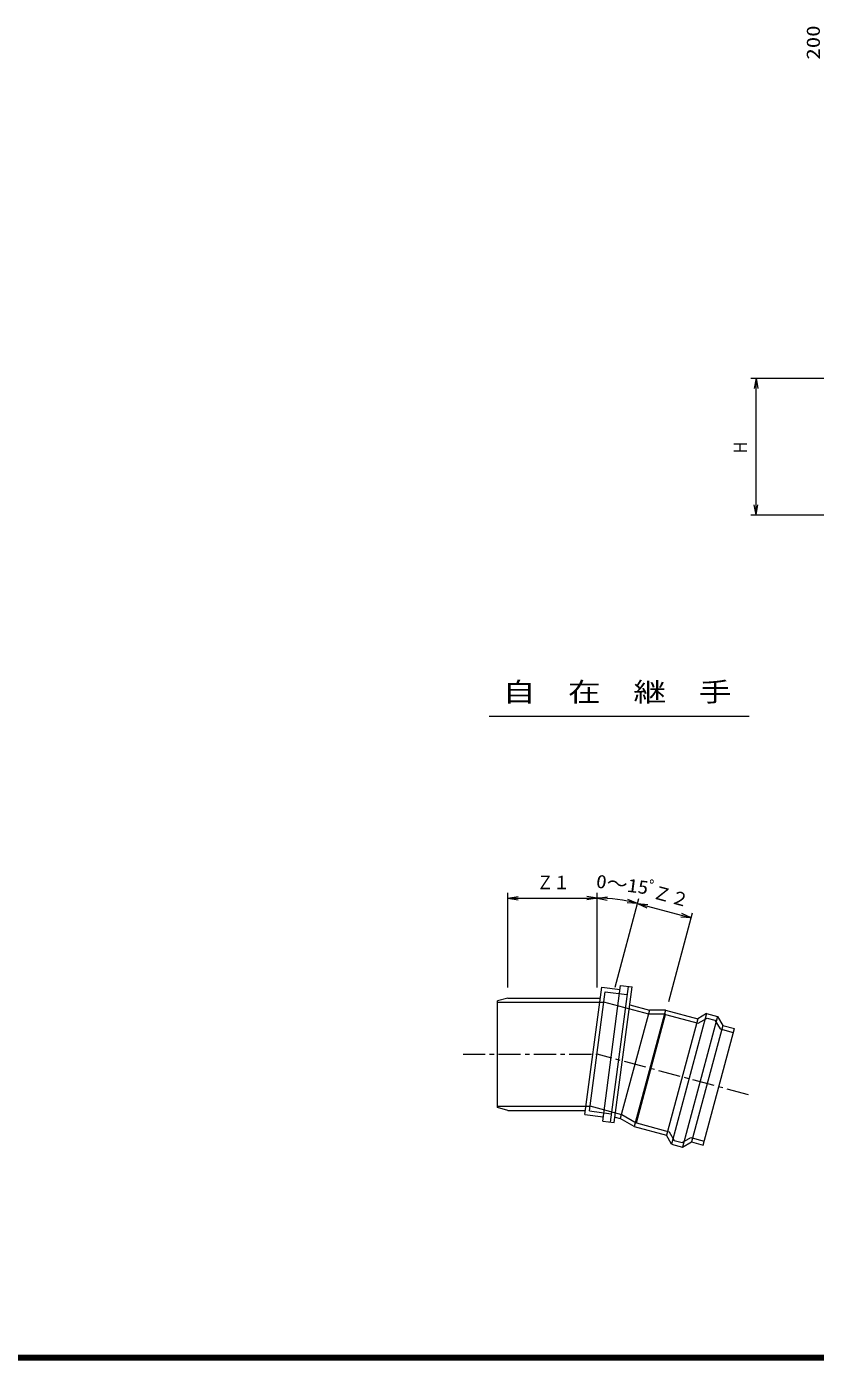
# Model space of a CAD drawing. Units: millimetres on the paper. Extents: x 20 to 821, y 20 to 574.
# Drawn here: x 368.8 to 519.7, y 20 to 274.5 of the extents above; entities that cross this region are included whole.
import ezdxf
from ezdxf.enums import TextEntityAlignment as Align

# ---------------------------------------------------------------- set-up
doc = ezdxf.new("R2010")
doc.units = ezdxf.units.MM
doc.linetypes.add('USER1', pattern=[6.773334, 4.233333, -0.846667, 0.846667, -0.846667])
for name, color, linetype, lineweight in [('6-3', 7, 'Continuous', 18), ('6-D', 7, 'Continuous', 13), ('7-7', 7, 'Continuous', 13), ('R-枠', 7, 'Continuous', 140)]:
    doc.layers.add(name, color=color, linetype=linetype, lineweight=lineweight)
doc.styles.add('ＭＳ ゴシック', font='')
doc.styles.get('ＭＳ ゴシック').set_extended_font_data('MS Gothic')

msp = doc.modelspace()

# ---------------------------------------------------------------- linework, layer by layer
at = {"layer": '6-3', "lineweight": 9}
msp.add_line((457.261, 142.63), (506.997, 142.63), dxfattribs=at)
at = {"layer": '6-3', "linetype": 'USER1'}
for p in [(452.287, 77.973), (506.882, 70.212)]:
    msp.add_line(p, (477.915, 77.973), dxfattribs=at)
at = {"layer": '6-D'}
for p, q in [((475.594, 66.441), (478.802, 90.804)), ((476.487, 67.126), (479.487, 89.911)), ((478.802, 90.804), (482.303, 90.343)), ((478.991, 65.191), (482.406, 91.132)), ((479.487, 89.911), (483.629, 89.365)), ((483.836, 90.943), (480.421, 65.003)), ((481.21, 64.899), (484.625, 90.84)), ((482.406, 91.132), (484.625, 90.84)), ((460.864, 88.716), (458.874, 88.183)), ((458.874, 67.763), (458.874, 88.183)), ((458.874, 87.921), (479.225, 87.921)), ((460.864, 88.716), (478.527, 88.716)), ((487.81, 85.62), (479.225, 87.921)), ((484.175, 87.418), (487.915, 86.416)), ((487.915, 86.416), (482.354, 65.662)), ((490.99, 86.416), (485.017, 64.125)), ((485.429, 64.838), (490.99, 85.592)), ((490.99, 85.62), (487.81, 85.62)), ((490.99, 86.416), (487.915, 86.416)), ((490.99, 86.416), (497.153, 84.764)), ((490.99, 85.592), (497.265, 83.91)), ((497.153, 84.764), (491.18, 62.473)), ((498.858, 85.749), (492.165, 60.768)), ((500.972, 85.183), (494.278, 60.201)), ((498.858, 85.749), (497.153, 84.764)), ((497.265, 83.91), (498.971, 84.895)), ((498.858, 85.749), (500.972, 85.183)), ((498.971, 84.895), (500.448, 84.499)), ((500.448, 84.499), (501.433, 82.794)), ((500.972, 85.183), (501.957, 83.477)), ((501.957, 83.477), (495.984, 61.186)), ((498.194, 60.594), (504.167, 82.885)), ((501.433, 82.794), (503.961, 82.116)), ((501.957, 83.477), (504.167, 82.885)), ((458.874, 68.026), (476.605, 68.026)), ((460.864, 67.23), (458.874, 67.763)), ((460.864, 67.23), (475.698, 67.23)), ((475.594, 66.441), (479.095, 65.98)), ((476.487, 67.126), (480.629, 66.581)), ((482.661, 66.403), (476.605, 68.026)), ((485.415, 64.814), (482.661, 66.403)), ((478.991, 65.191), (481.21, 64.899)), ((481.346, 65.932), (482.354, 65.662)), ((485.017, 64.125), (482.354, 65.662)), ((485.017, 64.125), (491.18, 62.473)), ((485.429, 64.838), (491.704, 63.156)), ((492.165, 60.768), (491.18, 62.473)), ((491.704, 63.156), (492.689, 61.451)), ((492.689, 61.451), (494.166, 61.055)), ((494.166, 61.055), (495.872, 62.04)), ((494.278, 60.201), (495.984, 61.186)), ((495.872, 62.04), (498.4, 61.362)), ((495.984, 61.186), (498.194, 60.594)), ((492.165, 60.768), (494.278, 60.201))]:
    msp.add_line(p, q, dxfattribs=at)
at = {"layer": '7-7'}
for p, q in [((507.324, 207.261), (570.091, 207.261)), ((508.319, 207.261), (507.973, 205.301)), ((508.319, 181.099), (508.319, 207.261)), ((508.319, 207.261), (508.664, 205.301)), ((507.324, 181.099), (526.224, 181.099)), ((508.319, 181.099), (507.973, 183.058)), ((508.319, 181.099), (508.664, 183.058)), ((460.864, 90.706), (460.864, 108.81)), ((460.864, 107.815), (462.823, 108.16)), ((460.864, 107.815), (477.915, 107.815)), ((460.864, 107.815), (462.823, 107.47)), ((477.915, 107.815), (475.956, 108.16)), ((477.915, 107.815), (475.956, 107.47)), ((477.915, 90.706), (477.915, 108.81)), ((477.915, 107.815), (479.884, 108.096)), ((477.915, 107.815), (479.862, 107.405)), ((481.35, 90.794), (485.896, 107.759)), ((485.639, 106.798), (483.652, 106.906)), ((485.639, 106.798), (483.809, 107.579)), ((485.639, 106.798), (495.933, 104.04)), ((485.639, 106.798), (487.442, 105.957)), ((485.639, 106.798), (487.621, 106.625)), ((491.645, 88.036), (496.19, 105.001)), ((495.933, 104.04), (494.13, 104.881)), ((495.933, 104.04), (493.951, 104.213))]:
    msp.add_line(p, q, dxfattribs=at)
msp.add_arc((477.915, 77.973), 29.842, 74.99998, 90, dxfattribs=at)
at = {"layer": 'R-枠'}
msp.add_line((19.997, 19.989), (820.997, 19.989), dxfattribs=at)
msp.add_line((19.997, 19.989), (820.997, 19.989), dxfattribs=at)

# ---------------------------------------------------------------- texts
at = {"layer": '6-3', "style": 'ＭＳ ゴシック', "width": 1.25}
msp.add_text('自\u3000在\u3000継\u3000手', height=3.666, dxfattribs=at).set_placement((459.866, 144.326), align=Align.BOTTOM_LEFT)
at = {"layer": '7-7', "style": 'ＭＳ ゴシック'}
for s, rotation, width, p in [('200', 90, 1.25, (521.296, 268.187)), ('Ｈ', 90, 0.75, (507.37, 192.688)), ('0～15ﾟ', 352.5, 1.15, (477.496, 109.085))]:
    msp.add_text(s, height=2.566, rotation=rotation, dxfattribs=dict(at, width=width)).set_placement(p, align=Align.BOTTOM_LEFT)
at = {"layer": '7-7', "style": 'ＭＳ ゴシック', "width": 0.9}
msp.add_text('Ｚ１', height=2.566, dxfattribs=at).set_placement((466.405, 108.764), align=Align.BOTTOM_LEFT)
at = {"layer": '7-7', "style": 'ＭＳ ゴシック'}
msp.add_text('Ｚ２', height=2.566, rotation=345, dxfattribs=at).set_placement((488.149, 107.108), align=Align.BOTTOM_LEFT)

doc.saveas('drawing.dxf')
